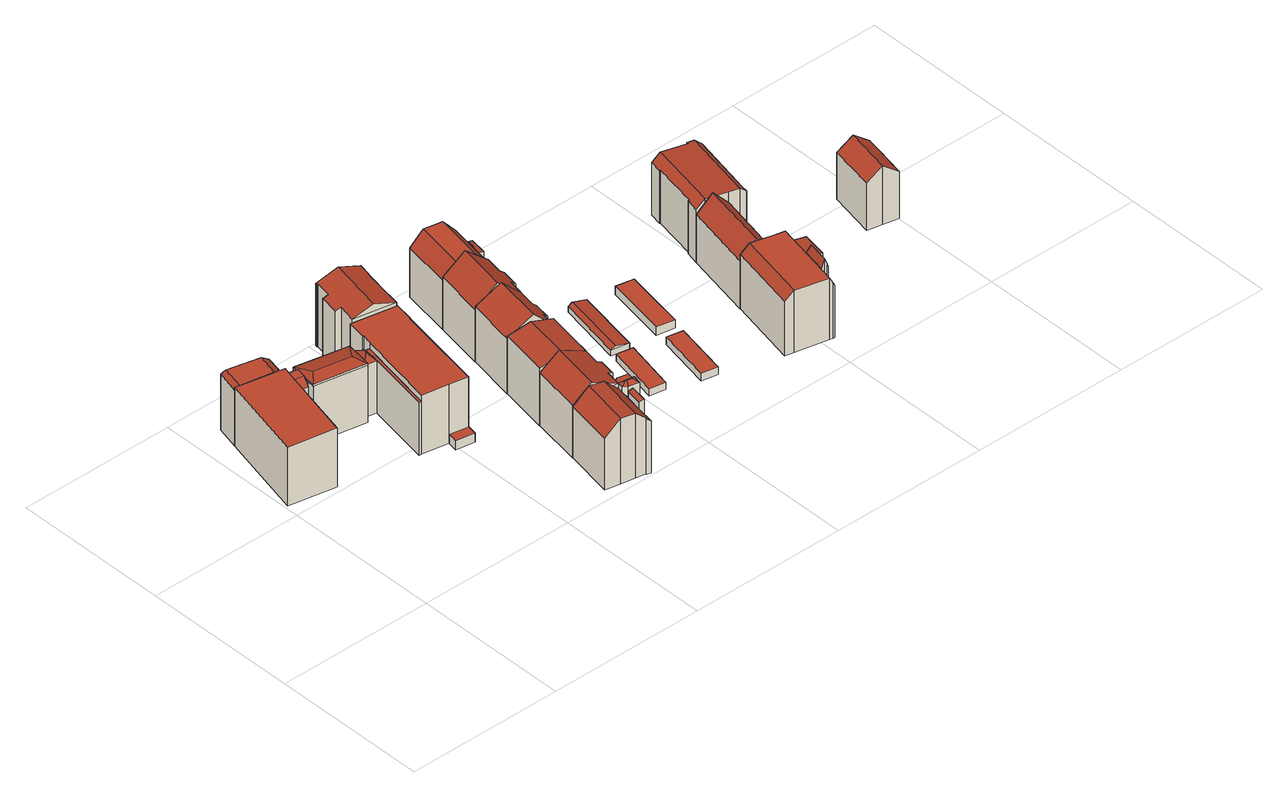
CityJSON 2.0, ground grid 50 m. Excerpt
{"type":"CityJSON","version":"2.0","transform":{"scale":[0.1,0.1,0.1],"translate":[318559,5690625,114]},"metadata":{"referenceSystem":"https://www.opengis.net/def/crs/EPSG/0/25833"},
"CityObjects":{
"building1":{"type":"Building","attributes":{"Gemeindeschluessel":14713000,"Geometrietyp2DReferenz":"3000","function":"31001_9998","roofType":"9999"},"children":["building1-1","building1-2","building1-3","building1-4","building1-5","building1-6","building1-7"]},
"building1-1":{"type":"BuildingPart","attributes":{"Dachtyp_tdc":"tdcFreeFormRoof","Dachneigung":50.8,"QualitaetDacherkennung":28,"Geometrietyp2DReferenz":"3000","roofType":"5000","measuredHeight":19.68},"parents":["building1"],"geometry":[{"type":"MultiSurface","lod":"2","boundaries":[[[0,1,2,3]],[[4,5,6,7]],[[5,8,9,6]],[[8,10,11,9]],[[12,13,10,8]],[[14,12,8,5]],[[14,5,4]],[[15,13,12,14,4,1]],[[15,1,0]],[[13,15,0,10]],[[3,2,7,6,9,11]],[[7,2,1,4]],[[3,11,10,0]]],"semantics":{"surfaces":[{"type":"WallSurface"},{"type":"RoofSurface"},{"type":"GroundSurface"},{"type":"ClosureSurface"}],"values":[0,0,0,0,1,1,1,1,1,1,2,3,3]}}]},
"building1-2":{"type":"BuildingPart","attributes":{"Dachtyp_tdc":"tdcHipRoof","Dachneigung":14.01,"QualitaetDacherkennung":41,"Geometrietyp2DReferenz":"3000","roofType":"3200","measuredHeight":20.39},"parents":["building1"],"geometry":[{"type":"MultiSurface","lod":"2","boundaries":[[[16,17,18,19,20]],[[21,22,4,7,23,24]],[[25,26,27,2,1]],[[26,16,20,27]],[[21,28,29,30,31,32]],[[33,34,22,35]],[[31,33,35,32]],[[22,21,32,35]],[[22,34,25]],[[25,34,33,26]],[[26,33,31,16]],[[16,31,30,17]],[[20,19,23,7,2,27]],[[24,36,21]],[[37,18,17]],[[24,23,19,18]],[[24,18,37,36]],[[1,4,22,25]],[[1,2,7,4]],[[17,30,29,37]],[[36,28,21]],[[37,29,28,36]]],"semantics":{"surfaces":[{"type":"WallSurface"},{"type":"RoofSurface"},{"type":"GroundSurface"},{"type":"ClosureSurface"}],"values":[0,0,0,0,1,1,1,1,0,0,0,0,2,0,0,3,3,0,3,0,0,3]}}]},
"building1-3":{"type":"BuildingPart","attributes":{"Dachtyp_tdc":"tdcCutGableRoof","Dachneigung":48.86,"QualitaetDacherkennung":67,"Geometrietyp2DReferenz":"3000","roofType":"9999","measuredHeight":19.64},"parents":["building1"],"geometry":[{"type":"MultiSurface","lod":"2","boundaries":[[[18,38,39,19]],[[40,24,23,41]],[[38,18,37,29,42,43,44]],[[24,40,45,46,47,28,36]],[[46,43,42,47]],[[19,39,41,23]],[[40,41,39,38]],[[19,23,24,18]],[[44,43,46,45]],[[38,44,45,40]],[[47,42,29,28]],[[36,37,18,24]],[[28,29,37,36]]],"semantics":{"surfaces":[{"type":"WallSurface"},{"type":"RoofSurface"},{"type":"GroundSurface"},{"type":"ClosureSurface"}],"values":[0,0,1,1,1,2,3,3,0,3,0,3,3]}}]},
"building1-4":{"type":"BuildingPart","attributes":{"Dachtyp_tdc":"tdcPolyFlatRoof","Dachneigung":0,"QualitaetDacherkennung":72,"Geometrietyp2DReferenz":"3000","roofType":"1000","measuredHeight":19.56},"parents":["building1"],"geometry":[{"type":"MultiSurface","lod":"2","boundaries":[[[48,49,50,51,52]],[[53,54,55,56,57]],[[54,58,59,55]],[[58,60,61,59]],[[60,62,63,61]],[[62,64,65,63]],[[64,66,67,65]],[[66,68,69,67]],[[68,70,71,69]],[[70,72,73,71]],[[72,74,75,73]],[[74,48,52,75]],[[74,72,70,68,66,64,62,60,58,54,53,49,48]],[[52,51,56,55,59,61,63,65,67,69,71,73,75]],[[57,50,49,53]],[[57,56,51,50]]],"semantics":{"surfaces":[{"type":"WallSurface"},{"type":"RoofSurface"},{"type":"GroundSurface"},{"type":"ClosureSurface"}],"values":[0,0,0,0,0,0,0,0,0,0,0,0,1,2,0,3]}}]},
"building1-5":{"type":"BuildingPart","attributes":{"Dachtyp_tdc":"tdcCutGableRoof","Dachneigung":0.517,"QualitaetDacherkennung":63,"Geometrietyp2DReferenz":"3000","roofType":"9999","measuredHeight":19.72},"parents":["building1"],"geometry":[{"type":"MultiSurface","lod":"2","boundaries":[[[76,77,78,79]],[[77,80,81,78]],[[80,82,83,81]],[[82,84,85,83]],[[84,86,87,85]],[[86,88,89,87]],[[88,90,91,89]],[[80,77,76,92,93]],[[94,95,90,88,86,84,82]],[[93,94,82,80]],[[79,78,81,83,85,87,89,91,96,97]],[[98,95,94]],[[96,91,90,95,98]],[[93,98,94]],[[93,97,96,98]],[[97,93,92,76,79]]],"semantics":{"surfaces":[{"type":"WallSurface"},{"type":"RoofSurface"},{"type":"GroundSurface"},{"type":"ClosureSurface"}],"values":[0,0,0,0,0,0,0,1,1,1,2,0,3,0,3,3]}}]},
"building1-6":{"type":"BuildingPart","attributes":{"Dachtyp_tdc":"tdcPolyFlatRoof","Dachneigung":0,"QualitaetDacherkennung":66,"Geometrietyp2DReferenz":"3000","roofType":"1000","measuredHeight":19.62},"parents":["building1"],"geometry":[{"type":"MultiSurface","lod":"2","boundaries":[[[99,100,101,102]],[[100,103,76,79,101]],[[104,105,40,41,91,90]],[[106,99,102,39,38]],[[106,44,45,105,104,95,98,93,92,103,100,99]],[[102,101,79,97,96,91,41,39]],[[92,76,103]],[[90,95,104]],[[91,96,98,95,90]],[[96,97,93,98]],[[97,79,76,92,93]],[[38,44,106]],[[45,40,105]],[[38,39,41,40]],[[38,40,45,44]]],"semantics":{"surfaces":[{"type":"WallSurface"},{"type":"RoofSurface"},{"type":"GroundSurface"},{"type":"ClosureSurface"}],"values":[0,0,0,0,1,2,0,0,3,3,3,0,0,3,3]}}]},
"building1-7":{"type":"BuildingPart","attributes":{"Dachtyp_tdc":"tdcPolyFlatRoof","Dachneigung":0,"QualitaetDacherkennung":28,"Geometrietyp2DReferenz":"3000","roofType":"1000","measuredHeight":17.45},"parents":["building1"],"geometry":[{"type":"MultiSurface","lod":"2","boundaries":[[[107,108,0,3,109]],[[110,57,56,11,10]],[[50,107,109,51]],[[50,57,110,108,107]],[[109,3,11,56,51]],[[10,0,108,110]],[[10,11,3,0]],[[51,56,57,50]]],"semantics":{"surfaces":[{"type":"WallSurface"},{"type":"RoofSurface"},{"type":"GroundSurface"},{"type":"ClosureSurface"}],"values":[0,0,0,1,2,0,3,3]}}]},
"building2":{"type":"Building","attributes":{"Dachtyp_tdc":"tdcPolyFlatRoof","Gemeindeschluessel":14713000,"Dachneigung":0,"QualitaetDacherkennung":23,"Geometrietyp2DReferenz":"3000","function":"31001_9998","roofType":"1000","measuredHeight":3},"geometry":[{"type":"MultiSurface","lod":"2","boundaries":[[[111,112,113,114]],[[112,115,116,113]],[[115,117,118,116]],[[117,111,114,118]],[[117,115,112,111]],[[114,113,116,118]]],"semantics":{"surfaces":[{"type":"WallSurface"},{"type":"RoofSurface"},{"type":"GroundSurface"}],"values":[0,0,0,0,1,2]}}]},
"building3":{"type":"Building","attributes":{"Gemeindeschluessel":14713000,"Geometrietyp2DReferenz":"3000","function":"31001_9998","roofType":"9999"},"children":["building3-1","building3-2"]},
"building3-1":{"type":"BuildingPart","attributes":{"Dachtyp_tdc":"tdcCutGableRoof","Dachneigung":45,"QualitaetDacherkennung":65,"Geometrietyp2DReferenz":"3000","roofType":"9999","measuredHeight":21.81},"parents":["building3"],"geometry":[{"type":"MultiSurface","lod":"2","boundaries":[[[119,120,121,122]],[[120,123,124,121]],[[123,125,126,124]],[[125,127,128,126]],[[127,129,130,128]],[[129,131,132,130]],[[131,133,132]],[[134,135,136,137]],[[135,138,139,136]],[[138,140,141,139]],[[140,142,143,141]],[[142,144,145,143]],[[144,119,122,145]],[[123,120,119,144]],[[142,140,138,135,134,133,131,129,127,125]],[[144,142,125,123]],[[122,121,124,126,128,130,132,137,136,139,141,143,145]],[[134,137,132,133]]],"semantics":{"surfaces":[{"type":"WallSurface"},{"type":"RoofSurface"},{"type":"GroundSurface"},{"type":"ClosureSurface"}],"values":[0,0,0,0,0,0,0,0,0,0,0,0,0,1,1,1,2,3]}}]},
"building3-2":{"type":"BuildingPart","attributes":{"Dachtyp_tdc":"tdcPolyFlatRoof","Dachneigung":21.67,"QualitaetDacherkennung":26,"Geometrietyp2DReferenz":"3000","roofType":"2100","measuredHeight":20.01},"parents":["building3"],"geometry":[{"type":"MultiSurface","lod":"2","boundaries":[[[146,147,148,132,133]],[[147,149,150,148]],[[149,151,137,150]],[[151,134,137]],[[149,147,146,151]],[[132,148,150,137]],[[146,133,134,151]],[[133,132,137,134]]],"semantics":{"surfaces":[{"type":"WallSurface"},{"type":"RoofSurface"},{"type":"GroundSurface"},{"type":"ClosureSurface"}],"values":[0,0,0,0,1,2,0,3]}}]},
"building4":{"type":"Building","attributes":{"Dachtyp_tdc":"tdcFreeFormRoof","Gemeindeschluessel":14713000,"Dachneigung":19.49,"QualitaetDacherkennung":74,"Geometrietyp2DReferenz":"3000","function":"31001_9998","roofType":"5000","measuredHeight":23.14},"geometry":[{"type":"MultiSurface","lod":"2","boundaries":[[[152,153,154,155]],[[153,156,157,154]],[[156,158,159,157]],[[158,160,161,159]],[[160,162,163,161]],[[162,164,165,163]],[[164,166,167,165]],[[166,168,169,167]],[[168,170,65,169]],[[170,171,63,65]],[[171,172,173,63]],[[172,174,175,173]],[[174,176,177,175]],[[176,152,155,177]],[[152,176,174,172,171,178,179,158,156,153]],[[166,164,162,160,179,178,170,168]],[[160,158,179]],[[171,170,178]],[[155,154,157,159,161,163,165,167,169,65,63,173,175,177]]],"semantics":{"surfaces":[{"type":"WallSurface"},{"type":"RoofSurface"},{"type":"GroundSurface"}],"values":[0,0,0,0,0,0,0,0,0,0,0,0,0,0,1,1,0,0,2]}}]},
"building5":{"type":"Building","attributes":{"Dachtyp_tdc":"tdcFreeFormRoof","Gemeindeschluessel":14713000,"Dachneigung":24.12,"QualitaetDacherkennung":33,"Geometrietyp2DReferenz":"3000","function":"31001_9998","roofType":"5000","measuredHeight":22.62},"geometry":[{"type":"MultiSurface","lod":"2","boundaries":[[[180,181,182,183]],[[181,184,185,182]],[[184,186,187,185]],[[186,188,189,187]],[[188,190,191,189]],[[190,192,193,191]],[[192,194,195,193]],[[194,180,183,195]],[[196,197,181,180]],[[186,184,197,196,194,192,190,188]],[[184,181,197]],[[180,194,196]],[[183,182,185,187,189,191,193,195]]],"semantics":{"surfaces":[{"type":"WallSurface"},{"type":"RoofSurface"},{"type":"GroundSurface"}],"values":[0,0,0,0,0,0,0,0,1,1,0,0,2]}}]},
"building6":{"type":"Building","attributes":{"Dachtyp_tdc":"tdcFreeFormRoof","Gemeindeschluessel":14713000,"Dachneigung":37.84,"QualitaetDacherkennung":4,"Geometrietyp2DReferenz":"3000","function":"31001_9998","roofType":"5000","measuredHeight":20.09},"geometry":[{"type":"MultiSurface","lod":"2","boundaries":[[[198,199,200,201]],[[199,202,203,200]],[[202,204,205,203]],[[204,206,195,205]],[[206,198,201,195]],[[207,206,204]],[[208,207,204,202]],[[209,208,202,199]],[[209,199,198]],[[207,208,209,198,206]],[[201,200,203,205,195]]],"semantics":{"surfaces":[{"type":"WallSurface"},{"type":"RoofSurface"},{"type":"GroundSurface"}],"values":[0,0,0,0,0,1,1,1,1,1,2]}}]},
"building7":{"type":"Building","attributes":{"Dachtyp_tdc":"tdcPolyFlatRoof","Gemeindeschluessel":14713000,"Dachneigung":0,"QualitaetDacherkennung":0,"Geometrietyp2DReferenz":"3000","BezugspunktDach":"2000","function":"31001_9998","measuredHeight":18.04},"geometry":[{"type":"MultiSurface","lod":"2","boundaries":[[[210,211,212,213,214]],[[214,213,215,128]],[[213,212,216,215]],[[212,211,217,216]],[[211,210,218,217]],[[210,214,128,218]],[[128,215,216,217,218]]],"semantics":{"surfaces":[{"type":"RoofSurface"},{"type":"WallSurface"},{"type":"GroundSurface"}],"values":[0,1,1,1,1,1,2]}}]},
"building8":{"type":"Building","attributes":{"Gemeindeschluessel":14713000,"Geometrietyp2DReferenz":"3000","function":"31001_9998","roofType":"9999"},"children":["building8-1","building8-2"]},
"building8-1":{"type":"BuildingPart","attributes":{"Dachtyp_tdc":"tdcGableRoof","Dachneigung":14.74,"QualitaetDacherkennung":72,"Geometrietyp2DReferenz":"3000","roofType":"3100","measuredHeight":21.07},"parents":["building8"],"geometry":[{"type":"MultiSurface","lod":"2","boundaries":[[[219,220,221]],[[219,222,223,220]],[[222,224,225,223]],[[224,226,227,225]],[[226,228,229,227]],[[228,230,231,229]],[[230,232,233,231]],[[232,234,235,233]],[[234,236,235]],[[230,228,226,224]],[[224,222,219,234,232,230]],[[220,223,225,227,229,231,233,235]],[[221,236,234,219]],[[221,220,235,236]]],"semantics":{"surfaces":[{"type":"WallSurface"},{"type":"RoofSurface"},{"type":"GroundSurface"},{"type":"ClosureSurface"}],"values":[0,0,0,0,0,0,0,0,0,1,1,2,0,3]}}]},
"building8-2":{"type":"BuildingPart","attributes":{"Dachtyp_tdc":"tdcPolyFlatRoof","Dachneigung":3.43,"QualitaetDacherkennung":34,"Geometrietyp2DReferenz":"3000","roofType":"2100","measuredHeight":17},"parents":["building8"],"geometry":[{"type":"MultiSurface","lod":"2","boundaries":[[[237,221,220,238]],[[236,239,240,235]],[[239,237,238,240]],[[239,236,221,237]],[[238,220,235,240]],[[235,220,221,236]]],"semantics":{"surfaces":[{"type":"WallSurface"},{"type":"RoofSurface"},{"type":"GroundSurface"},{"type":"ClosureSurface"}],"values":[0,0,0,1,2,3]}}]},
"building9":{"type":"Building","attributes":{"Dachtyp_tdc":"tdcFreeFormRoof","Gemeindeschluessel":14713000,"Dachneigung":30.21,"QualitaetDacherkennung":41,"Geometrietyp2DReferenz":"3000","function":"31001_9998","roofType":"5000","measuredHeight":23},"geometry":[{"type":"MultiSurface","lod":"2","boundaries":[[[241,242,243,244]],[[242,245,246,243]],[[245,247,248,246]],[[247,249,250,248]],[[249,251,252,250]],[[251,253,254,252]],[[253,255,256,254]],[[255,241,244,256]],[[257,258,242,241]],[[247,245,258,257,255,253,251,249]],[[245,242,258]],[[241,255,257]],[[244,243,246,248,250,252,254,256]]],"semantics":{"surfaces":[{"type":"WallSurface"},{"type":"RoofSurface"},{"type":"GroundSurface"}],"values":[0,0,0,0,0,0,0,0,1,1,0,0,2]}}]},
"building10":{"type":"Building","attributes":{"Dachtyp_tdc":"tdcFreeFormRoof","Gemeindeschluessel":14713000,"Dachneigung":40.22,"QualitaetDacherkennung":65,"Geometrietyp2DReferenz":"3000","function":"31001_9998","roofType":"5000","measuredHeight":23.32},"geometry":[{"type":"MultiSurface","lod":"2","boundaries":[[[259,260,261,262]],[[260,263,264,261]],[[263,265,266,264]],[[265,267,268,266]],[[267,269,270,268]],[[269,271,272,270]],[[271,273,274,272]],[[273,275,276,274]],[[275,259,262,276]],[[259,275,273,271,269,267,265,277,278]],[[278,277,263,260]],[[260,259,278]],[[265,263,277]],[[262,261,264,266,268,270,272,274,276]]],"semantics":{"surfaces":[{"type":"WallSurface"},{"type":"RoofSurface"},{"type":"GroundSurface"}],"values":[0,0,0,0,0,0,0,0,0,1,1,0,0,2]}}]},
"building11":{"type":"Building","attributes":{"Dachtyp_tdc":"tdcPolyFlatRoof","Gemeindeschluessel":14713000,"Dachneigung":0,"QualitaetDacherkennung":51,"Geometrietyp2DReferenz":"3000","function":"31001_2463","roofType":"1000","measuredHeight":2.38},"geometry":[{"type":"MultiSurface","lod":"2","boundaries":[[[279,280,281,282]],[[280,283,284,281]],[[283,285,286,284]],[[285,279,282,286]],[[285,283,280,279]],[[282,281,284,286]]],"semantics":{"surfaces":[{"type":"WallSurface"},{"type":"RoofSurface"},{"type":"GroundSurface"}],"values":[0,0,0,0,1,2]}}]},
"building12":{"type":"Building","attributes":{"Gemeindeschluessel":14713000,"Geometrietyp2DReferenz":"3000","function":"31001_9998","roofType":"9999"},"children":["building12-1","building12-2"]},
"building12-1":{"type":"BuildingPart","attributes":{"Dachtyp_tdc":"tdcPolyFlatRoof","Dachneigung":11.44,"QualitaetDacherkennung":49,"Geometrietyp2DReferenz":"3000","roofType":"2100","measuredHeight":16.54},"parents":["building12"],"geometry":[{"type":"MultiSurface","lod":"2","boundaries":[[[287,288,289,290,291]],[[288,292,293,289]],[[292,294,295,296,293]],[[294,292,288,287,297]],[[290,289,293,296]],[[287,291,298,297]],[[291,290,298]],[[298,295,294,297]],[[298,290,296,295]]],"semantics":{"surfaces":[{"type":"WallSurface"},{"type":"RoofSurface"},{"type":"GroundSurface"},{"type":"ClosureSurface"}],"values":[0,0,0,1,2,0,3,0,3]}}]},
"building12-2":{"type":"BuildingPart","attributes":{"Dachtyp_tdc":"tdcCutGableRoof","Dachneigung":49.01,"QualitaetDacherkennung":64,"Geometrietyp2DReferenz":"3000","roofType":"9999","measuredHeight":20.91},"parents":["building12"],"geometry":[{"type":"MultiSurface","lod":"2","boundaries":[[[299,300,301,264]],[[300,302,303,301]],[[302,304,305,303]],[[304,306,307,305]],[[306,291,290,307]],[[295,308,296]],[[308,309,266,296]],[[309,310,311,266]],[[310,312,313,311]],[[312,299,264,313]],[[302,300,299,312]],[[310,309,308,295,298,291,306,304]],[[312,310,304,302]],[[264,301,303,305,307,290,296,266,311,313]],[[290,291,298]],[[296,290,298,295]]],"semantics":{"surfaces":[{"type":"WallSurface"},{"type":"RoofSurface"},{"type":"GroundSurface"},{"type":"ClosureSurface"}],"values":[0,0,0,0,0,0,0,0,0,0,1,1,1,2,3,3]}}]},
"building13":{"type":"Building","attributes":{"Dachtyp_tdc":"tdcGableRoof","Gemeindeschluessel":14713000,"Dachneigung":10.1,"QualitaetDacherkennung":26,"Geometrietyp2DReferenz":"3000","function":"31001_2463","roofType":"3100","measuredHeight":2.79},"geometry":[{"type":"MultiSurface","lod":"2","boundaries":[[[314,315,316,317]],[[315,318,319,316]],[[318,320,321,319]],[[320,314,317,321]],[[318,315,322]],[[314,320,323]],[[315,314,323,322]],[[320,318,322,323]],[[317,316,319,321]]],"semantics":{"surfaces":[{"type":"WallSurface"},{"type":"RoofSurface"},{"type":"GroundSurface"}],"values":[0,0,0,0,0,0,1,1,2]}}]},
"building14":{"type":"Building","attributes":{"Dachtyp_tdc":"tdcPolyFlatRoof","Gemeindeschluessel":14713000,"Dachneigung":0,"QualitaetDacherkennung":65,"Geometrietyp2DReferenz":"3000","function":"31001_2463","roofType":"1000","measuredHeight":2.43},"geometry":[{"type":"MultiSurface","lod":"2","boundaries":[[[324,325,326,327]],[[325,328,329,326]],[[328,330,331,329]],[[330,324,327,331]],[[330,328,325,324]],[[327,326,329,331]]],"semantics":{"surfaces":[{"type":"WallSurface"},{"type":"RoofSurface"},{"type":"GroundSurface"}],"values":[0,0,0,0,1,2]}}]},
"building15":{"type":"Building","attributes":{"Dachtyp_tdc":"tdcPolyFlatRoof","Gemeindeschluessel":14713000,"Dachneigung":0,"QualitaetDacherkennung":58,"Geometrietyp2DReferenz":"3000","function":"31001_2463","roofType":"1000","measuredHeight":2.73},"geometry":[{"type":"MultiSurface","lod":"2","boundaries":[[[332,333,334,335]],[[333,336,337,334]],[[336,338,339,337]],[[338,332,335,339]],[[338,336,333,332]],[[335,334,337,339]]],"semantics":{"surfaces":[{"type":"WallSurface"},{"type":"RoofSurface"},{"type":"GroundSurface"}],"values":[0,0,0,0,1,2]}}]},
"building16":{"type":"Building","attributes":{"Gemeindeschluessel":14713000,"Geometrietyp2DReferenz":"3000","function":"31001_9998","roofType":"9999"},"children":["building16-1","building16-2"]},
"building16-1":{"type":"BuildingPart","attributes":{"Dachtyp_tdc":"tdcFreeFormRoof","Dachneigung":70.5,"QualitaetDacherkennung":12,"Geometrietyp2DReferenz":"3000","roofType":"5000","measuredHeight":21.12},"parents":["building16"],"geometry":[{"type":"MultiSurface","lod":"2","boundaries":[[[340,341,342,343]],[[341,344,345,342]],[[344,346,347,345]],[[346,348,349,347]],[[348,350,351,349]],[[350,352,353,351]],[[352,354,355,356,353]],[[352,350,348,346,357]],[[346,344,341,340,358,341,357]],[[341,354,352,357]],[[343,342,345,347,349,351,353,356,342]],[[359,355,354,341]],[[342,356,355,359]],[[358,359,341]],[[340,343,342,359,358]]],"semantics":{"surfaces":[{"type":"WallSurface"},{"type":"RoofSurface"},{"type":"GroundSurface"},{"type":"ClosureSurface"}],"values":[0,0,0,0,0,0,0,1,1,1,2,0,3,0,3]}}]},
"building16-2":{"type":"BuildingPart","attributes":{"Dachtyp_tdc":"tdcCutGableRoof","Dachneigung":1.71,"QualitaetDacherkennung":74,"Geometrietyp2DReferenz":"3000","roofType":"9999","measuredHeight":20.75},"parents":["building16"],"geometry":[{"type":"MultiSurface","lod":"2","boundaries":[[[360,361,343,362]],[[361,340,343]],[[355,363,364,356]],[[363,365,366,364]],[[365,367,368,366]],[[367,369,370,368]],[[369,371,372,370]],[[371,373,374,372]],[[373,375,376,374]],[[375,377,378,376]],[[377,379,380,378]],[[379,381,382,380]],[[381,383,384,382]],[[383,385,386,384]],[[385,360,362,386]],[[381,379,377,375]],[[373,371,369,367,365,363,355,359,358,361,360,385]],[[375,373,385,383,381]],[[362,343,342,356,364,366,368,370,372,374,376,378,380,382,384,386]],[[358,340,361]],[[355,356,342,359]],[[359,342,343,340,358]]],"semantics":{"surfaces":[{"type":"WallSurface"},{"type":"RoofSurface"},{"type":"GroundSurface"},{"type":"ClosureSurface"}],"values":[0,0,0,0,0,0,0,0,0,0,0,0,0,0,0,1,1,1,2,0,3,3]}}]},
"building17":{"type":"Building","attributes":{"Dachtyp_tdc":"tdcFreeFormRoof","Gemeindeschluessel":14713000,"Dachneigung":46.88,"QualitaetDacherkennung":88,"Geometrietyp2DReferenz":"3000","function":"31001_9998","roofType":"5000","measuredHeight":21.23},"geometry":[{"type":"MultiSurface","lod":"2","boundaries":[[[387,388,389,390]],[[387,390,391,392]],[[390,393,394,391]],[[393,395,396,394]],[[395,397,398,396]],[[397,399,400,398]],[[399,387,392,400]],[[388,387,399,401]],[[389,388,401,397,395,402]],[[390,389,402,393]],[[393,402,395]],[[397,401,399]],[[392,391,394,396,398,400]]],"semantics":{"surfaces":[{"type":"WallSurface"},{"type":"RoofSurface"},{"type":"GroundSurface"}],"values":[0,0,0,0,0,0,0,1,1,0,0,0,2]}}]},
"building18":{"type":"Building","attributes":{"Dachtyp_tdc":"tdcCutGableRoof","Gemeindeschluessel":14713000,"Dachneigung":3.31,"QualitaetDacherkennung":81,"Geometrietyp2DReferenz":"3000","function":"31001_9998","roofType":"9999","measuredHeight":20.04},"geometry":[{"type":"MultiSurface","lod":"2","boundaries":[[[403,404,405,392]],[[404,406,407,405]],[[406,408,409,407]],[[408,410,411,409]],[[410,412,413,411]],[[412,414,415,413]],[[414,416,417,415]],[[416,418,419,417]],[[418,420,421,419]],[[420,422,423,421]],[[422,424,425,423]],[[424,426,427,425]],[[426,428,429,427]],[[428,430,431,429]],[[430,432,433,431]],[[432,434,435,433]],[[434,436,437,435]],[[436,438,439,437]],[[438,440,391,439]],[[440,441,442,391]],[[441,403,392,442]],[[438,436,434,432,430,428,426,424]],[[418,416,414,412,410,408,406,404,403,441]],[[424,422,420,418,441,440,438]],[[392,405,407,409,411,413,415,417,419,421,423,425,427,429,431,433,435,437,439,391,442]]],"semantics":{"surfaces":[{"type":"WallSurface"},{"type":"RoofSurface"},{"type":"GroundSurface"}],"values":[0,0,0,0,0,0,0,0,0,0,0,0,0,0,0,0,0,0,0,0,0,1,1,1,2]}}]},
"building19":{"type":"Building","attributes":{"Dachtyp_tdc":"tdcPolyFlatRoof","Gemeindeschluessel":14713000,"Dachneigung":5.54,"QualitaetDacherkennung":76,"Geometrietyp2DReferenz":"3000","function":"31001_9998","roofType":"2100","measuredHeight":2.78},"geometry":[{"type":"MultiSurface","lod":"2","boundaries":[[[443,444,445,446]],[[444,447,448,445]],[[447,449,450,448]],[[449,451,452,450]],[[451,453,454,452]],[[453,443,446,454]],[[453,451,449,447,444,443]],[[446,445,448,450,452,454]]],"semantics":{"surfaces":[{"type":"WallSurface"},{"type":"RoofSurface"},{"type":"GroundSurface"}],"values":[0,0,0,0,0,0,1,2]}}]},
"building20":{"type":"Building","attributes":{"Dachtyp_tdc":"tdcGableRoof","Gemeindeschluessel":14713000,"Dachneigung":38.48,"QualitaetDacherkennung":88,"Geometrietyp2DReferenz":"3000","function":"31001_9998","roofType":"3100","measuredHeight":19.57},"geometry":[{"type":"MultiSurface","lod":"2","boundaries":[[[455,456,457,458]],[[456,459,460,457]],[[459,461,462,460]],[[461,463,464,462]],[[463,465,466,464]],[[465,467,468,466]],[[467,469,470,468]],[[469,471,472,470]],[[471,473,474,472]],[[473,455,458,474]],[[469,467,465,463]],[[463,461,459,456,455,473,471,469]],[[458,457,460,462,464,466,468,470,472,474]]],"semantics":{"surfaces":[{"type":"WallSurface"},{"type":"RoofSurface"},{"type":"GroundSurface"}],"values":[0,0,0,0,0,0,0,0,0,0,1,1,2]}}]}
},
"vertices":[
[444,676,178],[405,683,178],[405,683,5],[444,676,5],[421,754,178],[424,754,178],[424,754,5],[421,754,5],[441,729,178],[441,729,5],[453,727,178],[453,727,5],[430,712,200],[431,711,202],[423,752,180],[428,699,202],
[235,693,195],[239,715,195],[239,715,178],[239,715,5],[235,693,5],[251,788,195],[421,754,195],[251,788,5],[251,788,172],[405,683,195],[400,662,195],[400,662,5],[248,771,196],[242,733,199],[239,715,200],[235,693,202],[265,727,209],[400,662,202],[405,683,200],[383,704,209],[248,772,195],[241,729,195],
[209,719,177],[209,719,5],[228,793,171],[228,793,5],[242,735,202],[214,740,202],[214,740,201],[222,772,201],[222,772,202],[248,767,202],
[497,454,201],[414,469,201],[414,469,180],[414,469,5],[497,454,5],[464,725,201],[470,754,201],[470,754,5],[464,725,5],[464,725,180],[467,755,201],[467,755,5],[479,816,201],[479,816,5],[486,815,201],[486,815,5],[619,790,201],[619,790,5],[620,790,201],[620,790,5],[622,790,201],[622,790,5],[611,729,201],[611,729,5],[609,729,201],[609,729,5],[556,443,201],[556,443,5],
[77,823,191],[96,897,191],[96,897,5],[77,823,5],[109,893,201],[109,893,5],[211,868,202],[211,868,5],[233,863,188],[233,863,5],[223,813,188],[223,813,5],[220,814,189],[220,814,5],[216,795,189],[216,795,5],[91,820,201],[92,820,201],[195,799,202],[197,799,201],[195,799,5],[92,820,5],[195,799,201],
[158,516,201],[9,544,201],[9,544,5],[158,516,5],[77,823,201],[216,795,201],[228,793,201],[209,719,201],
[406,470,180],[444,676,180],[406,470,5],[453,727,180],
[491,421,36],[497,454,36],[497,454,6],[491,421,6],[556,443,36],[556,443,6],[550,411,36],[550,411,6],
[662,32,178],[692,189,178],[692,189,9],[662,32,9],[740,180,227],[740,180,9],[786,172,223],[786,172,9],[830,163,181],[830,163,9],[826,144,181],[826,144,9],[821,115,182],[821,115,9],[821,115,181],[811,61,181],[800,3,181],[800,3,9],[811,61,9],[785,6,195],[785,6,9],[786,9,195],[786,9,9],[756,15,223],[756,15,9],[710,23,227],[710,23,9],
[821,115,203],[835,113,209],[835,113,9],[825,58,209],[825,58,9],[811,61,203],
[509,934,213],[519,985,213],[519,985,5],[509,934,5],[517,985,212],[517,985,5],[518,992,212],[518,992,5],[655,967,212],[655,967,5],[647,928,212],[647,928,5],[645,928,213],[645,928,5],[626,829,213],[626,829,5],[627,829,212],[627,829,5],[619,790,212],[486,815,213],[497,871,213],[497,871,5],[480,875,207],[480,875,5],[492,937,207],[492,937,5],[551,803,237],[586,980,237],
[692,189,183],[720,347,183],[720,347,8],[692,189,8],[859,321,197],[859,321,8],[849,267,197],[849,267,8],[864,265,191],[864,265,8],[854,211,191],[854,211,8],[840,214,197],[840,214,8],[830,163,197],[830,163,8],[749,178,234],[779,336,234],
[878,154,199],[872,127,199],[872,127,8],[878,154,8],[838,134,199],[838,134,8],[826,144,199],[826,144,8],[830,163,199],[840,148,208],[844,146,209],[861,143,209],
[878,154,189],[883,183,189],[849,190,189],[833,181,189],[830,163,189],[833,181,9],[849,190,9],[883,183,9],[878,154,9],
[869,374,198],[869,374,7],[869,374,177],[859,321,198],[859,321,7],[791,334,217],[791,334,7],[720,347,198],[720,347,7],[749,504,198],[749,504,7],[820,491,217],[820,491,7],[888,478,198],[888,478,7],[879,429,198],[879,429,7],[879,429,177],
[883,372,176],[883,372,7],[893,425,176],[893,425,7],
[749,504,189],[779,660,189],[779,660,6],[749,504,6],[917,635,177],[917,635,6],[907,582,177],[907,582,6],[921,580,164],[921,580,6],[911,525,164],[911,525,6],[898,528,177],[898,528,6],[888,478,177],[888,478,6],[828,489,236],[857,646,236],
[917,635,178],[779,660,178],[779,660,5],[917,635,5],[808,818,179],[808,818,5],[946,793,178],[946,793,5],[936,740,178],[936,740,5],[951,737,165],[951,737,5],[942,682,165],[942,682,5],[926,685,178],[926,685,5],[921,657,178],[921,657,5],[876,806,238],[847,648,238],
[1011,242,36],[1047,408,36],[1047,408,12],[1011,242,12],[1097,397,36],[1097,397,12],[1061,232,36],[1061,232,12],
[965,892,170],[978,890,168],[978,890,5],[965,892,5],[965,892,166],[969,835,168],[969,835,5],[954,837,171],[954,837,167],[954,837,5],[965,892,171],[965,892,167],
[808,818,168],[837,977,168],[837,977,5],[877,970,214],[877,970,5],[936,959,213],[936,959,5],[976,951,167],[976,951,5],[954,837,168],[946,793,168],[907,800,213],[907,800,5],[848,811,214],[848,811,5],
[1050,433,31],[1092,644,31],[1092,644,12],[1050,433,12],[1147,633,32],[1147,633,12],[1106,422,32],[1106,422,12],[1105,642,40],[1064,430,40],
[1155,198,36],[1191,373,36],[1191,373,11],[1155,198,11],[1242,362,36],[1242,362,11],[1206,188,36],[1206,188,11],
[1258,411,34],[1201,422,34],[1201,422,7],[1258,411,7],[1238,621,34],[1238,621,7],[1295,611,34],[1295,611,7],
[1575,273,113],[1570,247,188],[1570,247,6],[1575,273,6],[1587,242,189],[1587,242,6],[1589,242,188],[1589,242,6],[1572,163,188],[1572,163,6],[1570,164,196],[1570,164,6],[1563,166,217],[1563,166,6],[1553,168,188],[1553,168,181],[1553,168,6],[1577,234,217],[1570,249,181],[1570,247,181],
[1587,326,181],[1575,273,181],[1587,326,6],[1548,146,181],[1548,146,6],[1547,141,181],[1547,141,6],[1539,104,180],[1539,104,6],[1539,101,180],[1539,101,6],[1533,102,191],[1533,102,6],[1524,104,210],[1524,104,6],[1418,127,213],[1418,127,6],[1390,133,186],[1390,133,6],[1439,358,186],[1439,358,6],[1466,352,213],[1466,352,6],[1535,337,211],[1535,337,6],[1572,329,210],[1572,329,6],
[1487,580,163],[1536,570,217],[1583,559,164],[1583,559,163],[1583,559,4],[1487,580,4],[1551,412,163],[1551,412,4],[1547,391,163],[1547,391,4],[1535,337,163],[1535,337,4],[1439,358,163],[1439,358,4],[1488,348,217],[1551,412,164],
[1487,580,179],[1496,622,179],[1496,622,4],[1499,621,182],[1499,621,4],[1529,765,181],[1529,765,4],[1527,765,179],[1527,765,4],[1535,806,179],[1535,806,4],[1536,805,181],[1536,805,4],[1541,804,185],[1541,804,4],[1560,800,204],[1560,800,4],[1642,782,199],[1642,782,4],[1642,786,199],[1642,786,4],[1664,782,198],[1664,782,4],[1685,777,179],[1685,777,4],[1685,776,179],[1685,776,4],[1684,773,179],[1684,773,4],[1645,594,180],[1645,594,4],[1640,573,181],[1640,573,4],[1635,548,181],[1635,548,4],[1616,552,198],[1616,552,4],[1583,559,200],[1513,575,204],[1513,575,4],
[1733,361,31],[1688,370,36],[1688,370,8],[1733,361,8],[1705,450,36],[1705,450,8],[1749,441,31],[1749,441,8],[1747,430,31],[1747,430,8],[1746,426,31],[1746,426,8],
[2022,463,164],[2008,398,164],[2008,398,8],[2022,463,8],[2001,365,164],[2001,365,8],[1999,355,164],[1999,355,8],[1950,365,203],[1950,365,8],[1902,375,164],[1902,375,8],[1933,525,164],[1933,525,8],[1981,514,203],[1981,514,8],[2030,503,164],[2030,503,8],[2028,495,164],[2028,495,8]
]}
